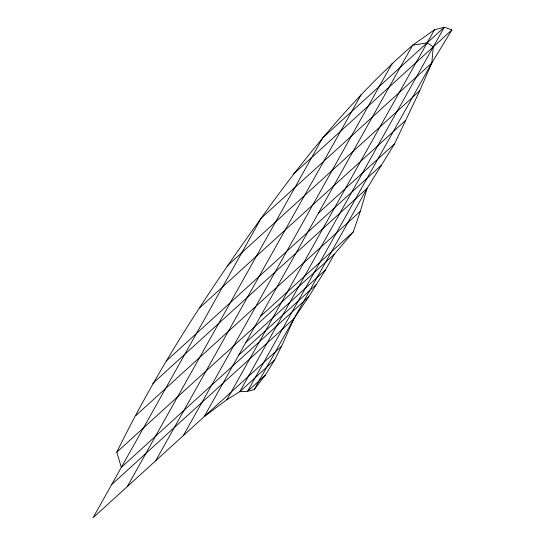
<?xml version="1.0" encoding="UTF-8"?>
<svg xmlns="http://www.w3.org/2000/svg" width="545" height="545" viewBox="0 0 545 545"><rect width="100%" height="100%" fill="white"/><g stroke="black" fill="none" stroke-linecap="round" stroke-linejoin="round"><path stroke-width="0.82" d="M127.264 486.617L322.667 137.926L444.284 27.25L239.766 391.698L247.525 391.324L431.824 62.907L433.261 46.884L427.13 42.857L412.654 45.194C354.734 95.831 305.616 155.693 261.123 218.252C207.434 292.583 157.124 369.728 116.773 452.207L121.337 467.351L308.647 296.889L325.488 269.884L334.289 254.263L353.255 231.932L360.354 211.242L367.064 188.413L394.56 143.839L419.745 90.729L431.824 62.907L451.948 29.886L444.284 27.25L434.467 29.791L412.654 45.194L204.259 416.544L226.89 399.683L239.766 391.698L274.544 360.047L281.602 346.164L293.993 318.621L308.647 296.889M155.693 460.743L361.26 94.428M183.311 435.612L392.046 63.649M226.89 399.683L434.467 29.791M274.544 360.047L265.265 375.178L247.525 391.324L254.168 389.593L367.064 188.413L152.77 383.435M254.168 389.593L265.265 375.178M293.414 174.155L451.948 29.886M431.824 62.907L261.123 218.252L93.052 517.75L281.602 346.164M227.088 266.055L419.745 90.729M199.552 307.939L405.494 120.52M318.409 213.136L394.56 143.839M166.211 361.015L381.119 165.435M135.821 415.576L360.354 211.242M260.49 316.345L353.255 231.932M116.773 452.207L334.289 254.263M245.938 342.287L325.488 269.884M238.737 355.115L315.923 284.872M111.705 484.512L293.993 318.621"/></g></svg>
